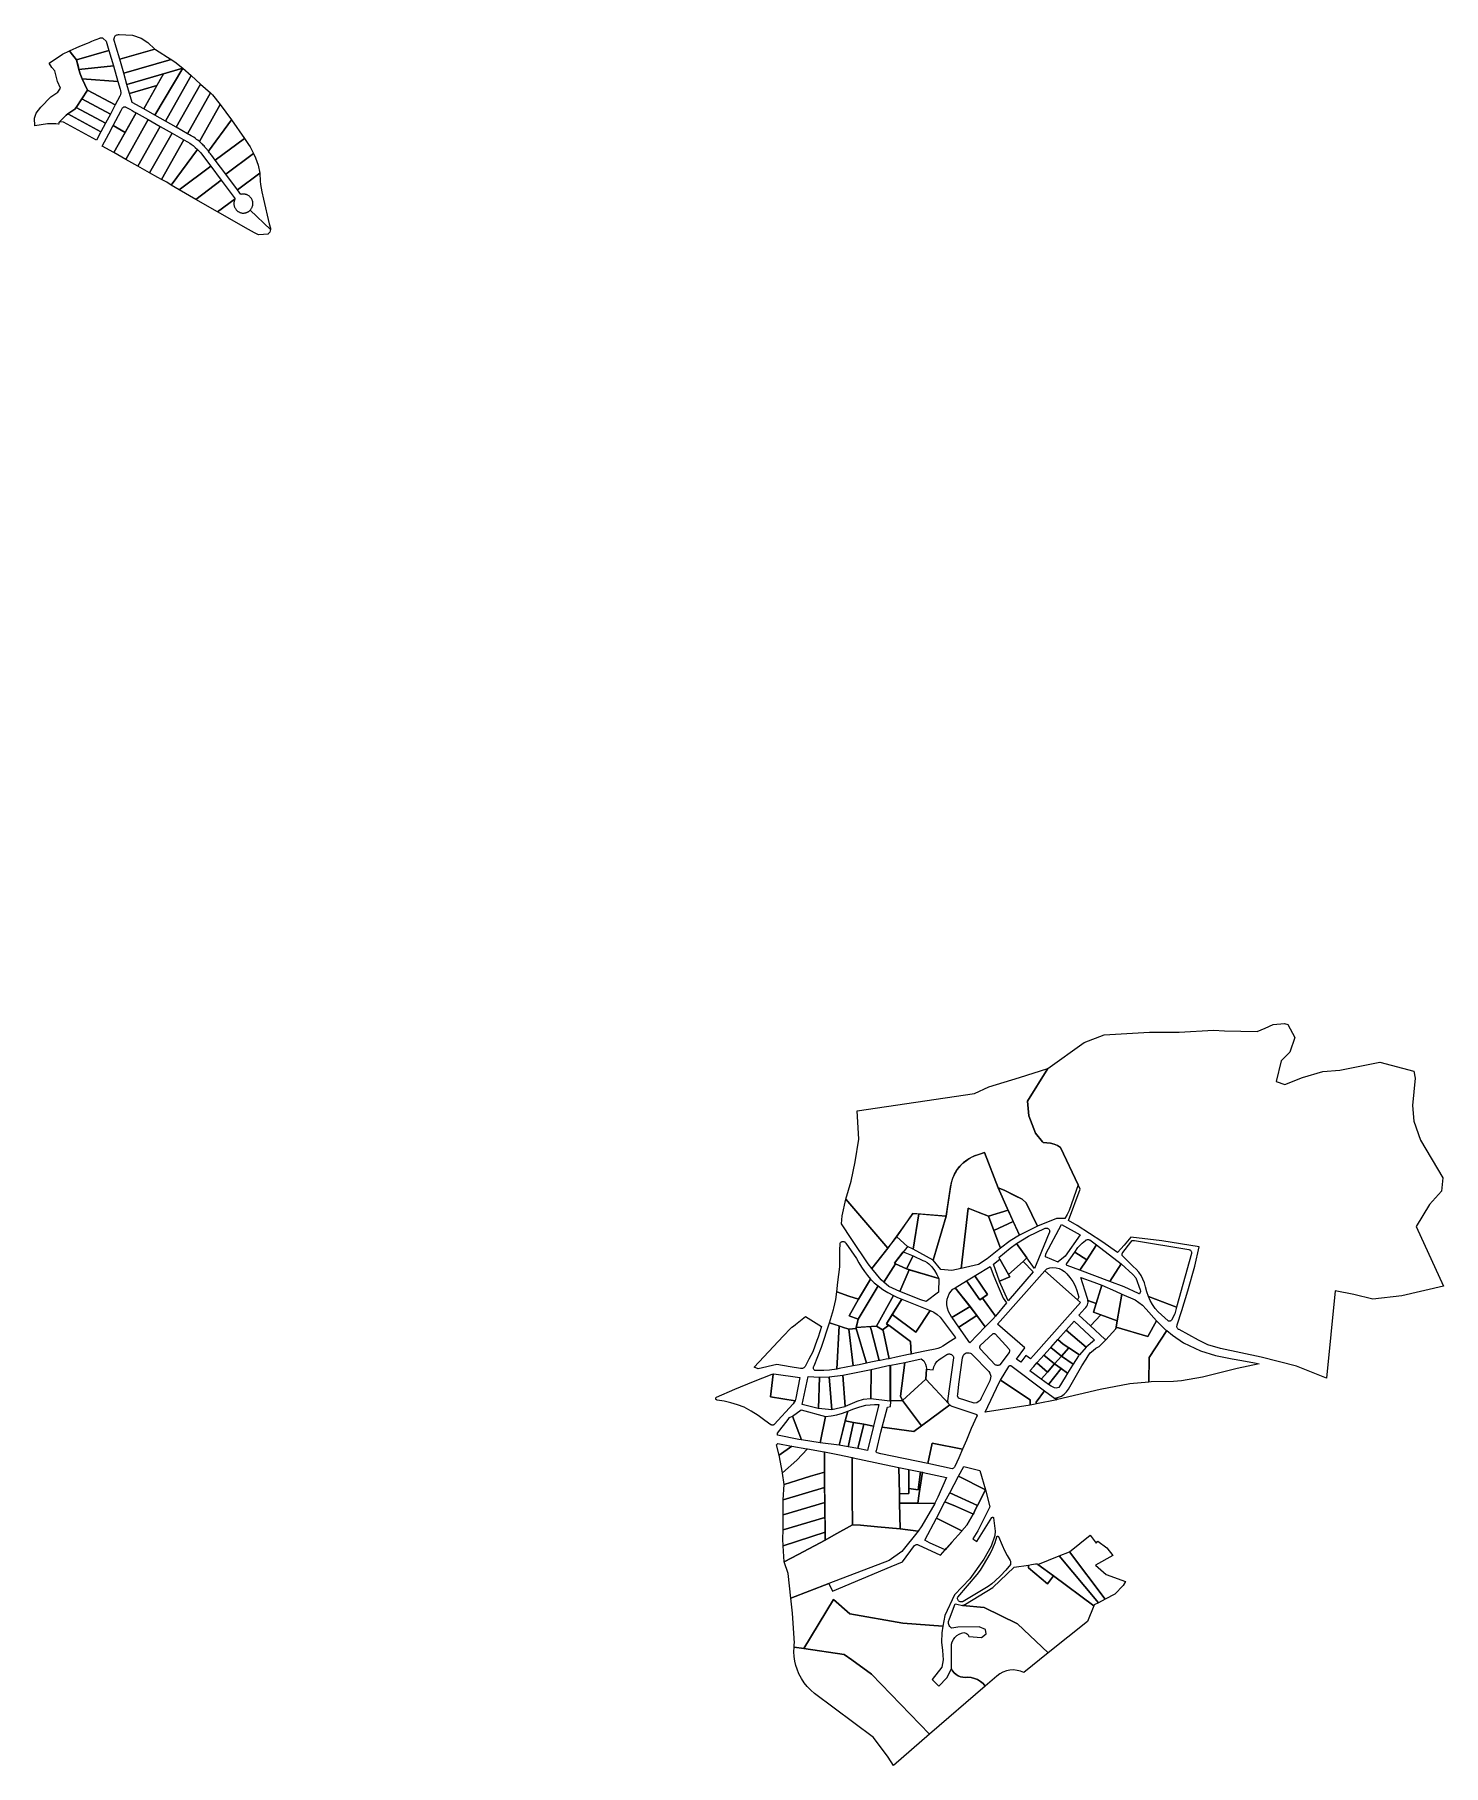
# Model space of a CAD drawing. Header units: millimetres. Extents: x 522658 to 553925, y 7796479 to 7820139.
# Drawn here: x 552146 to 553925, y 7817953 to 7820139 of the extents above; entities that cross this region are included whole.
import ezdxf

# ---------------------------------------------------------------- set-up
doc = ezdxf.new("R2010")
doc.units = ezdxf.units.MM
doc.layers.add('ZONA RESIDENCIAL 2 (ZR_2)', color=2, linetype='Continuous')

msp = doc.modelspace()

# ---------------------------------------------------------------- linework, layer by layer
at = {"layer": 'ZONA RESIDENCIAL 2 (ZR_2)'}
for points in [[(552239.7, 7820119.3), (552198.9, 7820107.5), (552191.9, 7820115.7), (552190, 7820118.7), (552203.1, 7820124.5), (552212.5, 7820128.6), (552214.6, 7820129.5), (552218.3, 7820131), (552222.4, 7820132.6), (552225, 7820133.6), (552226.8, 7820134.4), (552227.8, 7820134.7), (552228.3, 7820134.8), (552229, 7820135), (552229.3, 7820135), (552229.9, 7820135.1), (552231.5, 7820135), (552232.5, 7820134.4), (552236.4, 7820130.8), (552239.7, 7820119.3)], [(552297.8, 7820121), (552253.3, 7820108.2), (552249, 7820123.2), (552246, 7820133.6), (552246.4, 7820134.7), (552246.7, 7820135.4), (552246.9, 7820136), (552247.2, 7820136.8), (552247.7, 7820137.7), (552248.2, 7820138.2), (552248.8, 7820138.6), (552249.5, 7820138.8), (552250.1, 7820138.9), (552250.7, 7820139), (552251.6, 7820139.2), (552252.2, 7820139.3), (552252.6, 7820139.2), (552269.5, 7820138.5), (552280.3, 7820134.9), (552288.8, 7820129.4), (552297.8, 7820121)], [(552164.3, 7820103.2), (552181, 7820114.6), (552190, 7820118.7), (552191.9, 7820115.7), (552198.9, 7820107.5), (552200.7, 7820100), (552201.8, 7820095.4), (552203.2, 7820089.7), (552206, 7820083.4), (552212.5, 7820069.2), (552205.3, 7820058.2), (552198.3, 7820047.4), (552196.8, 7820045.1), (552187.7, 7820039), (552185.5, 7820037.5), (552177.3, 7820028.9), (552176.1, 7820027.6), (552176.2, 7820026.1), (552172.6, 7820026.4), (552162, 7820026.5), (552146.2, 7820023.9), (552145.8, 7820033.8), (552147.7, 7820039.9), (552153.8, 7820047.8), (552166.1, 7820060.5), (552175, 7820066.6), (552178.4, 7820071.8), (552174.7, 7820080), (552171.5, 7820093.4), (552167.7, 7820097.8), (552164.3, 7820103.2)], [(552245.3, 7820099.8), (552201.8, 7820095.4), (552198.9, 7820107.5), (552239.7, 7820119.3), (552245.3, 7820099.8)], [(552318.5, 7820107.8), (552258.4, 7820090.5), (552253.3, 7820108.2), (552297.8, 7820121), (552298.4, 7820120.4), (552318.5, 7820107.8)], [(552251.1, 7820079.9), (552206, 7820083.4), (552203.2, 7820089.7), (552201.8, 7820095.4), (552245.3, 7820099.8), (552251.1, 7820079.9)], [(552332.9, 7820096.7), (552262.5, 7820076.4), (552258.4, 7820090.5), (552318.5, 7820107.8), (552323, 7820104.8), (552332.9, 7820096.7)], [(552300.4, 7820075), (552265.8, 7820065), (552262.5, 7820076.4), (552308.7, 7820089.7), (552300.4, 7820075)], [(552297.6, 7820037.5), (552283.7, 7820045.3), (552308.7, 7820089.7), (552332.9, 7820096.7), (552297.6, 7820037.5)], [(552343.7, 7820087.5), (552311.2, 7820029.8), (552297.6, 7820037.5), (552332.9, 7820096.7), (552343.7, 7820087.5)], [(552241.5, 7820038.9), (552205.3, 7820058.2), (552212.5, 7820069.2), (552247.7, 7820050.6), (552241.5, 7820038.9)], [(552247.7, 7820050.6), (552212.5, 7820069.2), (552206, 7820083.4), (552251.1, 7820079.9), (552253.8, 7820070.2), (552254.2, 7820068.8), (552254.5, 7820067.9), (552254.6, 7820067), (552254.6, 7820066.1), (552254.6, 7820065), (552254.4, 7820063.9), (552254.2, 7820063.2), (552253.9, 7820062.3), (552253.5, 7820061.3), (552247.7, 7820050.6)], [(552265.8, 7820065), (552300.4, 7820075), (552283.7, 7820045.3), (552269, 7820053.6), (552265.8, 7820065)], [(552355.5, 7820076.7), (552324.8, 7820022.2), (552311.2, 7820029.8), (552343.7, 7820087.5), (552355.5, 7820076.7)], [(552368.2, 7820065.8), (552339.1, 7820014.1), (552324.8, 7820022.2), (552355.5, 7820076.7), (552368.2, 7820065.8)], [(552229.5, 7820016.6), (552187.7, 7820039), (552196.8, 7820045.1), (552198.3, 7820047.4), (552235.4, 7820027.5), (552229.5, 7820016.6)], [(552235.4, 7820027.5), (552198.3, 7820047.4), (552205.3, 7820058.2), (552241.5, 7820038.9), (552235.4, 7820027.5)], [(552260.2, 7820015.8), (552245, 7820024.4), (552255.2, 7820043.4), (552256.9, 7820046.6), (552257.2, 7820047), (552257.5, 7820047.4), (552257.9, 7820047.7), (552258.2, 7820047.8), (552258.4, 7820048), (552258.7, 7820048.1), (552259, 7820048.1), (552259.4, 7820048.2), (552259.8, 7820048.2), (552260.2, 7820048.1), (552260.8, 7820047.9), (552261, 7820047.8), (552262, 7820047.2), (552266, 7820045), (552269.2, 7820043.2), (552271.7, 7820041.8), (552274.1, 7820040.4), (552260.2, 7820015.8)], [(552380.2, 7820051), (552353.9, 7820004.2), (552352, 7820005.8), (552350.5, 7820006.9), (552348.5, 7820008.4), (552346.8, 7820009.6), (552346, 7820010.1), (552343.7, 7820011.5), (552341.5, 7820012.8), (552339.1, 7820014.1), (552368.2, 7820065.8), (552370.6, 7820063.2), (552380.2, 7820051)], [(552394.7, 7820031.7), (552365.4, 7819991.9), (552364.2, 7819993.5), (552363.8, 7819994), (552363.2, 7819994.7), (552362.2, 7819995.9), (552361.4, 7819996.8), (552360.8, 7819997.5), (552359.8, 7819998.7), (552358.8, 7819999.6), (552357.8, 7820000.7), (552356.9, 7820001.5), (552355.9, 7820002.5), (552353.9, 7820004.2), (552380.2, 7820051), (552394.7, 7820031.7)], [(552223.9, 7820006), (552182.5, 7820028.7), (552177.3, 7820028.9), (552185.5, 7820037.5), (552187.7, 7820039), (552229.5, 7820016.6), (552223.9, 7820006)], [(552260.2, 7820015.8), (552245.9, 7819990.4), (552245.8, 7819990.2), (552231.2, 7819998.5), (552239.5, 7820014), (552245, 7820024.4), (552260.2, 7820015.8)], [(552289.2, 7820031.9), (552260.9, 7819981.7), (552245.8, 7819990.2), (552245.9, 7819990.4), (552274.1, 7820040.4), (552289.2, 7820031.9)], [(552304.3, 7820023.4), (552276, 7819973.1), (552260.9, 7819981.7), (552289.2, 7820031.9), (552304.3, 7820023.4)], [(552411, 7820008.2), (552374, 7819980.5), (552369.6, 7819986.4), (552368.8, 7819987.5), (552367.8, 7819988.8), (552366.8, 7819990), (552365.4, 7819991.9), (552394.7, 7820031.7), (552411, 7820008.2)], [(552319.5, 7820014.9), (552291.1, 7819964.6), (552276, 7819973.1), (552304.3, 7820023.4), (552319.5, 7820014.9)], [(552291.1, 7819964.6), (552319.5, 7820014.9), (552334.5, 7820006.4), (552306.2, 7819956.1), (552301.3, 7819958.7), (552291.1, 7819964.6)], [(552306.2, 7819956.1), (552334.5, 7820006.4), (552338.9, 7820003.9), (552342, 7820002), (552343.6, 7820000.9), (552346, 7819999), (552348.7, 7819996.8), (552351.7, 7819994.1), (552318.4, 7819949.2), (552312.8, 7819952.7), (552306.2, 7819956.1)], [(552422.2, 7819989.1), (552387.3, 7819962.8), (552374, 7819980.5), (552411, 7820008.2), (552416.2, 7820000.6), (552418.2, 7819997.3), (552422.2, 7819989.1)], [(552318.4, 7819949.2), (552351.7, 7819994.1), (552355.6, 7819989.9), (552359, 7819985.5), (552368.3, 7819973.1), (552328.4, 7819943.2), (552318.4, 7819949.2)], [(552430.3, 7819964.1), (552402.2, 7819943), (552387.3, 7819962.8), (552422.2, 7819989.1), (552424.7, 7819983.5), (552428.4, 7819974.5), (552430.3, 7819964.1)], [(552328.4, 7819943.2), (552368.3, 7819973.1), (552381.6, 7819955.4), (552349.3, 7819931.1), (552328.4, 7819943.2)], [(552443.7, 7819893), (552418.2, 7819917.5), (552418.5, 7819918.1), (552419.1, 7819918.8), (552419.5, 7819919.3), (552419.9, 7819919.9), (552420.2, 7819920.4), (552420.5, 7819921.2), (552420.8, 7819921.8), (552421, 7819922.5), (552421.1, 7819923), (552421.3, 7819923.6), (552421.4, 7819924.2), (552421.4, 7819924.8), (552421.5, 7819925.9), (552421.5, 7819926.4), (552421.4, 7819927.1), (552421.3, 7819928.1), (552421, 7819929.2), (552420.7, 7819930), (552420.5, 7819930.6), (552420.2, 7819931.2), (552419.7, 7819932.1), (552419.4, 7819932.5), (552419.1, 7819933), (552418.5, 7819933.7), (552418.2, 7819934.1), (552417.7, 7819934.5), (552417.1, 7819935.1), (552416.4, 7819935.6), (552415.7, 7819936.1), (552415.2, 7819936.4), (552414.5, 7819936.7), (552414, 7819936.9), (552413.4, 7819937.2), (552412.8, 7819937.3), (552412.3, 7819937.5), (552411.8, 7819937.6), (552411.4, 7819937.7), (552410.2, 7819937.8), (552409.2, 7819937.8), (552408.5, 7819937.8), (552407.8, 7819937.7), (552407.3, 7819937.6), (552406.4, 7819937.4), (552402.2, 7819943), (552430.3, 7819964.1), (552430.9, 7819954.3), (552431.3, 7819950.1), (552432.8, 7819940.6), (552434.8, 7819931.2), (552441.9, 7819900.2), (552443.6, 7819894.6), (552443.7, 7819893)], [(552349.3, 7819931.1), (552381.6, 7819955.4), (552399.2, 7819932), (552376.8, 7819915.2), (552349.3, 7819931.1)], [(552376.8, 7819915.2), (552399.2, 7819932), (552398.8, 7819931.3), (552398.6, 7819930.9), (552398.4, 7819930.4), (552398.2, 7819929.8), (552397.9, 7819929.1), (552397.7, 7819928.2), (552397.6, 7819927.4), (552397.5, 7819926.9), (552397.5, 7819926.2), (552397.5, 7819925.5), (552397.5, 7819925.1), (552397.5, 7819924.6), (552397.6, 7819924.1), (552397.7, 7819923.3), (552397.9, 7819922.7), (552398.2, 7819921.8), (552398.4, 7819921.2), (552398.6, 7819920.8), (552399, 7819920), (552399.4, 7819919.4), (552399.8, 7819918.7), (552400.3, 7819918.1), (552400.8, 7819917.6), (552401.4, 7819916.9), (552402.1, 7819916.4), (552402.6, 7819916), (552403.1, 7819915.7), (552403.6, 7819915.4), (552404.5, 7819914.9), (552405.1, 7819914.7), (552405.4, 7819914.5), (552406.2, 7819914.3), (552406.5, 7819914.2), (552407.1, 7819914.1), (552407.8, 7819913.9), (552408.8, 7819913.8), (552409.3, 7819913.8), (552409.9, 7819913.8), (552410.4, 7819913.9), (552411.3, 7819914), (552411.9, 7819914.1), (552412.5, 7819914.2), (552413.2, 7819914.4), (552413.8, 7819914.6), (552414.2, 7819914.8), (552414.7, 7819915), (552415.1, 7819915.2), (552415.5, 7819915.5), (552416, 7819915.7), (552416.4, 7819916), (552417.1, 7819916.5), (552417.6, 7819917), (552418.2, 7819917.5), (552443.7, 7819893), (552442.9, 7819889.9), (552440.8, 7819887.8), (552441.1, 7819887.1), (552428.8, 7819886.5), (552423.6, 7819888.7), (552416, 7819893.2), (552376.8, 7819915.2)], [(553441.9, 7818733.5), (553437.9, 7818735.9), (553433.7, 7818737.8), (553429.2, 7818739), (553424.5, 7818739.5), (553419.9, 7818739.6), (553419.1, 7818740.6), (553410.2, 7818751.5), (553401.8, 7818773.4), (553400.2, 7818792.2), (553425.8, 7818833.3), (553471.8, 7818865.9), (553497, 7818875.9), (553554.1, 7818879.3), (553591.6, 7818879), (553635.2, 7818881.5), (553648.9, 7818880.9), (553690.2, 7818879.9), (553700.2, 7818884.1), (553710.3, 7818888.9), (553724.6, 7818889.9), (553728.8, 7818888.9), (553737.8, 7818872.5), (553731.5, 7818854), (553720.4, 7818842.8), (553714, 7818816.9), (553725.1, 7818813.2), (553747.3, 7818821.7), (553773.3, 7818829.6), (553794.4, 7818831.2), (553845.2, 7818841.2), (553888.1, 7818830.1), (553889.7, 7818821.1), (553886.5, 7818786.7), (553888.1, 7818766.6), (553896.6, 7818742.8), (553924.6, 7818695.2), (553923, 7818678.4), (553908, 7818661.3), (553890.9, 7818633.5), (553925.4, 7818558.5), (553873, 7818546.2), (553836.1, 7818541.9), (553812.3, 7818547.8), (553788.9, 7818552.6), (553777.9, 7818442), (553739.8, 7818457.4), (553695.2, 7818468.8), (553644, 7818479.6), (553628, 7818484.4), (553616.2, 7818489.9), (553591.6, 7818503.4), (553591, 7818503.7), (553590.4, 7818504.1), (553589.8, 7818504.6), (553589.4, 7818505.1), (553589.1, 7818505.8), (553588.9, 7818506.5), (553588.8, 7818507.2), (553588.8, 7818507.9), (553589, 7818508.6), (553589.3, 7818509.3), (553594.9, 7818527.4), (553602.7, 7818552.3), (553611.5, 7818583.5), (553616.7, 7818607.8), (553569.6, 7818615.5), (553530.7, 7818620.1), (553522, 7818610.2), (553513.8, 7818601), (553494, 7818614.9), (553462.7, 7818635), (553451.9, 7818641.2), (553466.5, 7818680.9), (553463.9, 7818686.3), (553441.9, 7818733.5)], [(553419.1, 7818740.6), (553419.9, 7818739.6), (553424.5, 7818739.5), (553429.2, 7818739), (553433.7, 7818737.8), (553438, 7818736), (553441.9, 7818733.5), (553463.9, 7818686.3), (553452.7, 7818654), (553450.3, 7818649), (553447.2, 7818643.8), (553436.8, 7818643.8), (553412.6, 7818634.2), (553398.2, 7818663.4), (553393.2, 7818668.1), (553370.6, 7818679.7), (553362.8, 7818682.7), (553345.7, 7818727.2), (553338.4, 7818724.7), (553332.9, 7818722.8), (553329.8, 7818721.4), (553325.8, 7818719.2), (553321.8, 7818716.4), (553319.4, 7818714.5), (553317.6, 7818712.8), (553315.5, 7818710.7), (553313.4, 7818708.3), (553311.3, 7818705.5), (553308.6, 7818701.2), (553305.5, 7818694.4), (553303.8, 7818688.7), (553302.8, 7818683.4), (553302.1, 7818678.5), (553300.8, 7818669.9), (553299.1, 7818659), (553297.2, 7818646.8), (553255.2, 7818650.2), (553223.7, 7818606.2), (553170.6, 7818668.1), (553177.1, 7818690.9), (553182.2, 7818715.2), (553186.9, 7818744), (553185, 7818779.6), (553333.1, 7818801.8), (553351.3, 7818810.3), (553389.9, 7818821.9), (553425.8, 7818833.3), (553400.2, 7818792.2), (553401.8, 7818773.4), (553410.2, 7818751.5), (553419.1, 7818740.6)], [(553280.8, 7818591.3), (553297.2, 7818646.8), (553302.8, 7818683.4), (553303.9, 7818689.1), (553305.6, 7818694.6), (553307.9, 7818699.9), (553310.8, 7818704.8), (553314.3, 7818709.4), (553318.3, 7818713.5), (553322.8, 7818717.2), (553327.7, 7818720.3), (553332.9, 7818722.8), (553345.7, 7818727.2), (553362.8, 7818682.7), (553374.5, 7818656.9), (553375.8, 7818654.1), (553350.6, 7818646.8), (553337.9, 7818651.9), (553325.1, 7818657), (553316.2, 7818580.6), (553304.4, 7818577.9), (553290.6, 7818579.4), (553280.8, 7818591.3)], [(553203.5, 7818580.6), (553198.7, 7818586.5), (553178.3, 7818617.1), (553164.9, 7818637.1), (553166.1, 7818647.2), (553170.6, 7818668.1), (553223.7, 7818606.2), (553203.5, 7818580.6)], [(553370.6, 7818679.7), (553383.6, 7818673), (553393.2, 7818668.1), (553398.2, 7818663.4), (553412.6, 7818634.2), (553390.7, 7818623), (553390, 7818622.7), (553374.5, 7818656.9), (553362.8, 7818682.7), (553370.6, 7818679.7)], [(553235.2, 7818620.6), (553255.2, 7818650.2), (553262.6, 7818649.6), (553255.5, 7818604.9), (553248.5, 7818608.5), (553235.2, 7818620.6)], [(553255.5, 7818604.9), (553262.6, 7818649.6), (553297.2, 7818646.8), (553280.8, 7818591.3), (553263.9, 7818600.4), (553255.6, 7818604.9), (553255.5, 7818604.9)], [(553316.2, 7818580.6), (553325.1, 7818657), (553337.9, 7818651.9), (553350.6, 7818646.8), (553366, 7818606.2), (553349.1, 7818593), (553338, 7818585.6), (553316.2, 7818580.6)], [(553382, 7818640.2), (553357.5, 7818628.7), (553350.6, 7818646.8), (553375.8, 7818654.1), (553382, 7818640.2)], [(553357.5, 7818628.7), (553382, 7818640.2), (553390, 7818622.7), (553378.1, 7818615.6), (553366, 7818606.2), (553357.5, 7818628.7)], [(553386.1, 7818612.3), (553401.3, 7818621.3), (553421.5, 7818631), (553421.7, 7818631.1), (553422.4, 7818631.5), (553423.1, 7818631.7), (553423.8, 7818631.7), (553424.5, 7818631.7), (553425.2, 7818631.5), (553425.9, 7818631.2), (553426.5, 7818630.8), (553427, 7818630.3), (553427.5, 7818629.7), (553427.8, 7818629), (553428, 7818628.3), (553428.1, 7818627.6), (553428, 7818626.8), (553427.8, 7818626.1), (553427.5, 7818625.5), (553414.1, 7818592.9), (553409, 7818580.6), (553399.4, 7818593.9), (553386.1, 7818612.3)], [(553423.3, 7818599.3), (553443.2, 7818636.1), (553466.4, 7818623.1), (553447.8, 7818596.1), (553438.9, 7818588.9), (553438.6, 7818588.6), (553422.7, 7818595.4), (553423.3, 7818599.3)], [(553201.9, 7818567), (553186.5, 7818541.8), (553174.3, 7818545.8), (553159.1, 7818551.3), (553160.5, 7818563.2), (553162.9, 7818582.8), (553163.1, 7818604.6), (553163.2, 7818610.9), (553163.2, 7818611.6), (553163.4, 7818612.2), (553163.6, 7818612.8), (553164, 7818613.3), (553164.4, 7818613.8), (553164.9, 7818614.2), (553165.5, 7818614.5), (553166.1, 7818614.7), (553166.7, 7818614.8), (553167.4, 7818614.7), (553168, 7818614.6), (553168.6, 7818614.4), (553169.1, 7818614.1), (553169.6, 7818613.7), (553170.1, 7818613.2), (553170.4, 7818612.6), (553184.1, 7818593.3), (553187.1, 7818587.6), (553190.5, 7818582.2), (553194.3, 7818577), (553197.8, 7818571.8), (553201.9, 7818567)], [(553218.4, 7818563.4), (553215, 7818566.4), (553203.5, 7818580.6), (553235.2, 7818620.6), (553248.5, 7818608.5), (553247.5, 7818607.2), (553244.1, 7818602.9), (553232.2, 7818587.3), (553233.5, 7818586.5), (553218.4, 7818563.4)], [(553363.8, 7818594.4), (553378.2, 7818606.5), (553386.1, 7818612.3), (553399.4, 7818593.9), (553394.4, 7818589.4), (553376.1, 7818572.9), (553364.9, 7818592.6), (553364.1, 7818594), (553363.8, 7818594.4)], [(553474.8, 7818591.7), (553459.8, 7818601.4), (553463.8, 7818607.1), (553469, 7818612.7), (553473.2, 7818616.2), (553474.1, 7818616.7), (553475, 7818617), (553476, 7818617.1), (553476.9, 7818617.1), (553477.9, 7818616.9), (553478.8, 7818616.7), (553487.1, 7818610.4), (553474.8, 7818591.7)], [(553518.5, 7818586.6), (553504.1, 7818564.1), (553466, 7818578.4), (553474.8, 7818591.7), (553487.1, 7818610.4), (553518.5, 7818586.6)], [(553588.3, 7818531.6), (553552.8, 7818545.2), (553550.6, 7818551.3), (553549, 7818557.6), (553547.7, 7818562.5), (553545.9, 7818567.2), (553543.5, 7818571.6), (553540.7, 7818575.8), (553537.3, 7818579.6), (553533.6, 7818583), (553520.8, 7818595.9), (553520.1, 7818596.6), (553519.8, 7818597.1), (553519.6, 7818597.5), (553519.5, 7818598.1), (553519.5, 7818598.6), (553519.5, 7818599.2), (553519.7, 7818599.7), (553519.9, 7818600.2), (553520.2, 7818600.6), (553520.3, 7818600.8), (553530.7, 7818613.8), (553532.2, 7818615.8), (553532.7, 7818616), (553533.2, 7818616.1), (553533.7, 7818616.2), (553535.2, 7818616), (553604, 7818604.6), (553604.7, 7818604.4), (553605.3, 7818604.1), (553605.9, 7818603.6), (553606.4, 7818603.1), (553606.8, 7818602.5), (553607.1, 7818601.8), (553607.3, 7818601.1), (553607.3, 7818600.4), (553607.3, 7818599.6), (553588.3, 7818531.6)], [(553238.6, 7818551.5), (553225, 7818557.9), (553218.4, 7818563.4), (553233.5, 7818586.5), (553247.3, 7818580), (553250.4, 7818579.1), (553238.6, 7818551.5)], [(553255.7, 7818596.7), (553247.3, 7818580), (553233.5, 7818586.5), (553232.2, 7818587.3), (553243.2, 7818601.8), (553255.7, 7818596.7)], [(553287.9, 7818568.1), (553247.3, 7818580), (553255.7, 7818596.7), (553267.8, 7818590.7), (553270.5, 7818589.7), (553273.1, 7818588.4), (553275.5, 7818586.7), (553279.4, 7818582.6), (553282.7, 7818578.1), (553285.6, 7818573.2), (553287.9, 7818568.1)], [(553359.5, 7818520.6), (553343.1, 7818543.1), (553349.7, 7818547.8), (553333.7, 7818571.5), (553334.1, 7818571.8), (553334.6, 7818572), (553352.8, 7818583), (553357.6, 7818570.8), (553364.4, 7818555), (553369.2, 7818543.2), (553373.6, 7818537.1), (553359.5, 7818520.6)], [(553357, 7818586.2), (553364.9, 7818592.6), (553376.1, 7818572.9), (553377.7, 7818570.2), (553364.7, 7818564.5), (553357, 7818586.2)], [(553407.2, 7818576.6), (553375.8, 7818539.7), (553364.8, 7818564.1), (553364.7, 7818564.5), (553377.7, 7818570.2), (553376.1, 7818572.9), (553394.4, 7818589.4), (553407.2, 7818576.6)], [(553463.2, 7818540.9), (553422, 7818577.6), (553424.5, 7818580.4), (553428.3, 7818581.5), (553432.2, 7818581.8), (553436.1, 7818581.5), (553440, 7818580.5), (553443.6, 7818578.9), (553446.9, 7818576.7), (553449.7, 7818574), (553453.7, 7818569.3), (553457.2, 7818564.2), (553460.1, 7818558.7), (553462.4, 7818553), (553465.1, 7818544.3), (553463.2, 7818540.9)], [(553474.8, 7818591.7), (553466, 7818578.4), (553450.1, 7818584.3), (553449.9, 7818584.6), (553449.6, 7818584.9), (553449.5, 7818585.2), (553449.4, 7818585.6), (553449.4, 7818585.9), (553449.4, 7818586.3), (553449.5, 7818586.7), (553449.6, 7818587), (553459.8, 7818601.4), (553474.8, 7818591.7)], [(553540.1, 7818549.1), (553522, 7818557.4), (553504.1, 7818564.1), (553518.5, 7818586.6), (553533.1, 7818572.9), (553536.7, 7818568.8), (553542.5, 7818553.7), (553542.7, 7818551.9), (553542.7, 7818551.4), (553541.5, 7818548.5), (553541.3, 7818548.6), (553540.1, 7818549.1)], [(553186.5, 7818541.8), (553201.9, 7818567), (553206.3, 7818562.6), (553211.2, 7818558.7), (553186.1, 7818516.5), (553174.6, 7818521), (553186.5, 7818541.8)], [(553230.6, 7818546.6), (553209.2, 7818507.9), (553183.8, 7818506), (553186.1, 7818516.5), (553211.2, 7818558.7), (553217.4, 7818554.2), (553223.8, 7818550.1), (553230.6, 7818546.6)], [(553287.9, 7818568.1), (553287.8, 7818550.8), (553272, 7818539), (553265.4, 7818541.1), (553238.6, 7818551.5), (553250.4, 7818579.1), (553287.9, 7818568.1)], [(553343.1, 7818543.1), (553359.5, 7818520.6), (553356.3, 7818516.8), (553346.7, 7818506.9), (553335.9, 7818521.4), (553327.6, 7818532.4), (553308.8, 7818556.3), (553323.2, 7818565.1), (553340, 7818541), (553343.1, 7818543.1)], [(553349.7, 7818547.8), (553340, 7818541), (553323.2, 7818565.1), (553333.7, 7818571.5), (553349.7, 7818547.8)], [(553466.8, 7818537.7), (553407.5, 7818470.6), (553404, 7818466.5), (553397.9, 7818470.9), (553391.7, 7818462.3), (553386.3, 7818466.2), (553396.5, 7818480.2), (553362.2, 7818510.2), (553422, 7818577.6), (553463.2, 7818540.9), (553466.8, 7818537.7)], [(553486.6, 7818536.3), (553476.4, 7818540), (553476.2, 7818541.4), (553475.9, 7818542.8), (553475.3, 7818544.1), (553467.4, 7818569.4), (553484, 7818563.4), (553493.8, 7818559.7), (553486.6, 7818536.3)], [(553519.1, 7818548.4), (553513.3, 7818514.5), (553492.7, 7818521.9), (553483.3, 7818525.3), (553493.8, 7818559.7), (553511.2, 7818551.9), (553519.1, 7818548.4)], [(553183.5, 7818504.8), (553174.5, 7818504), (553166.4, 7818506.7), (553149.8, 7818512.1), (553155.1, 7818528.8), (553155.6, 7818530.4), (553157.9, 7818541.3), (553159.1, 7818551.3), (553174.3, 7818545.8), (553186.5, 7818541.8), (553174.6, 7818521), (553186.1, 7818516.5), (553184.4, 7818508.9), (553183.8, 7818506), (553183.5, 7818504.8)], [(553216.9, 7818503), (553209.2, 7818507.9), (553230.6, 7818546.6), (553235.9, 7818544.1), (553241.3, 7818542), (553221.8, 7818510.6), (553224.6, 7818508.8), (553216.9, 7818503)], [(553277, 7818527.6), (553259.1, 7818500.3), (553229.2, 7818522.7), (553241.3, 7818542), (553277, 7818527.6)], [(553327.6, 7818532.5), (553304.6, 7818518.9), (553302.2, 7818522.5), (553300.4, 7818526.4), (553299, 7818530.5), (553298.2, 7818534.7), (553298.1, 7818538.3), (553298.6, 7818541.9), (553299.7, 7818545.4), (553301.3, 7818548.7), (553303.4, 7818551.7), (553305.9, 7818554.4), (553307.4, 7818555.4), (553308.8, 7818556.3), (553327.6, 7818532.5)], [(553486.6, 7818536.3), (553483.3, 7818525.3), (553492.7, 7818521.9), (553479.8, 7818508.1), (553465, 7818521.8), (553472.6, 7818530.2), (553473.9, 7818531.5), (553474.9, 7818533), (553475.7, 7818534.7), (553476.2, 7818536.4), (553476.5, 7818538.2), (553476.4, 7818540), (553486.6, 7818536.3)], [(553563.1, 7818514.7), (553552.2, 7818494.7), (553512.1, 7818506.6), (553513.3, 7818514.5), (553519.1, 7818548.4), (553536.2, 7818540.9), (553545.5, 7818534.3), (553550.1, 7818529.3), (553563.1, 7818514.7)], [(553588.3, 7818531.6), (553586.1, 7818523.5), (553581.9, 7818515.4), (553581.6, 7818515), (553581.2, 7818514.6), (553580.8, 7818514.4), (553580.3, 7818514.2), (553579.8, 7818514.1), (553579.2, 7818514.1), (553578.7, 7818514.1), (553578.2, 7818514.3), (553577.8, 7818514.5), (553565.1, 7818526), (553561.4, 7818530.3), (553558.1, 7818535), (553555.2, 7818540), (553552.8, 7818545.2), (553588.3, 7818531.6)], [(553100.3, 7818456.4), (553083.5, 7818459.2), (553060, 7818453.7), (553054.6, 7818455.9), (553091.4, 7818495.3), (553100.9, 7818505.2), (553102.5, 7818506.5), (553104.4, 7818507.8), (553107.1, 7818510), (553119.5, 7818519.9), (553140, 7818507.2), (553135.7, 7818493.7), (553133.9, 7818489.6), (553129, 7818475.5), (553124, 7818466.1), (553119.2, 7818457), (553118.7, 7818456.3), (553118.1, 7818455.7), (553117.5, 7818455.2), (553116.8, 7818454.8), (553116, 7818454.5), (553115.1, 7818454.4), (553114.3, 7818454.4), (553113.5, 7818454.5), (553100.3, 7818456.4)], [(553229.2, 7818522.7), (553259.1, 7818500.3), (553277, 7818527.6), (553281.7, 7818525.3), (553286, 7818522.4), (553289.9, 7818519), (553308.8, 7818494), (553309.4, 7818493.1), (553302.8, 7818488.9), (553293, 7818482.6), (553290, 7818481), (553286.9, 7818479.7), (553283.6, 7818478.9), (553272.4, 7818476.7), (553258, 7818473.5), (553252.9, 7818472.6), (553252.2, 7818488.3), (553225.1, 7818508.5), (553221.8, 7818510.6), (553229.2, 7818522.7)], [(553335.9, 7818521.4), (553313.5, 7818506.4), (553304.7, 7818518.8), (553304.6, 7818518.9), (553327.6, 7818532.5), (553335.9, 7818521.4)], [(553313.5, 7818506.4), (553335.9, 7818521.4), (553346.7, 7818506.9), (553327.4, 7818486.9), (553313.5, 7818506.4)], [(553479.8, 7818508.1), (553492.7, 7818521.9), (553513.3, 7818514.5), (553512.1, 7818506.6), (553511.8, 7818504.2), (553498.9, 7818490.4), (553497.8, 7818491.4), (553479.8, 7818508.1)], [(553162.1, 7818508.1), (553159, 7818453.5), (553150.1, 7818452), (553142.7, 7818451.7), (553135.3, 7818451.7), (553131.6, 7818451.8), (553131.1, 7818452.2), (553130.6, 7818452.7), (553130.2, 7818453.2), (553129.9, 7818453.8), (553129.7, 7818454.5), (553129.6, 7818455.1), (553129.7, 7818455.8), (553129.8, 7818456.5), (553130, 7818457.1), (553130.4, 7818457.7), (553139.9, 7818481.3), (553149.8, 7818512.1), (553162.1, 7818508.1)], [(553159, 7818453.5), (553162.1, 7818508.1), (553166.4, 7818506.7), (553174.5, 7818504), (553179.8, 7818457.6), (553162.3, 7818454.1), (553159, 7818453.5)], [(553174.5, 7818504), (553183.5, 7818504.8), (553196.5, 7818461), (553187.6, 7818459.1), (553179.8, 7818457.6), (553174.5, 7818504)], [(553202.4, 7818503.5), (553212.7, 7818464.2), (553210.4, 7818463.8), (553202, 7818462.1), (553196.5, 7818461), (553183.5, 7818504.8), (553183.8, 7818506), (553201.4, 7818507.3), (553202.4, 7818503.5)], [(553213.8, 7818464.4), (553212.7, 7818464.2), (553202.4, 7818503.5), (553201.4, 7818507.3), (553209.2, 7818507.9), (553216.9, 7818503), (553217.6, 7818502.2), (553225.2, 7818466.6), (553221.6, 7818466), (553213.8, 7818464.4)], [(553217.6, 7818502.2), (553216.9, 7818503), (553224.6, 7818508.8), (553225.1, 7818508.5), (553252.2, 7818488.3), (553252.9, 7818472.6), (553249.9, 7818472.1), (553234.2, 7818468.7), (553226.8, 7818466.9), (553225.2, 7818466.6), (553217.6, 7818502.2)], [(553356.2, 7818498.2), (553356.6, 7818498.4), (553357, 7818498.5), (553357.5, 7818498.6), (553357.9, 7818498.6), (553358.3, 7818498.5), (553358.7, 7818498.3), (553359.1, 7818498.1), (553376.6, 7818479.1), (553376.9, 7818478.5), (553377.2, 7818477.8), (553377.3, 7818477.2), (553377.3, 7818476.5), (553377.2, 7818475.8), (553377, 7818475.1), (553376.7, 7818474.5), (553365.3, 7818459.1), (553364.5, 7818458.7), (553363.7, 7818458.4), (553362.8, 7818458.2), (553361.8, 7818458.2), (553360.9, 7818458.4), (553360.1, 7818458.7), (553359.3, 7818459.1), (553340.7, 7818478.9), (553340.4, 7818479.3), (553340.1, 7818479.7), (553339.9, 7818480.2), (553339.7, 7818480.7), (553339.7, 7818481.2), (553339.7, 7818481.7), (553339.9, 7818482.3), (553340.1, 7818482.7), (553340.3, 7818483.2), (553356.2, 7818498.2)], [(553575.9, 7818502.3), (553553.9, 7818468.2), (553553.5, 7818437.1), (553529.4, 7818435), (553491.8, 7818427.7), (553438, 7818415.1), (553437.6, 7818415.4), (553435.5, 7818417), (553443.1, 7818419.4), (553446.5, 7818421.9), (553449.4, 7818424.9), (553452, 7818428.2), (553468.6, 7818457.8), (553474, 7818466.3), (553476.5, 7818470.3), (553479.4, 7818473.9), (553482.8, 7818477.2), (553486.5, 7818480), (553490.5, 7818482.3), (553498.9, 7818490.4), (553511.8, 7818504.2), (553512.1, 7818506.6), (553552.2, 7818494.7), (553563.1, 7818514.7), (553574.5, 7818503.3), (553575.9, 7818502.3)], [(553465.6, 7818471.7), (553452.3, 7818480.4), (553445.1, 7818485.1), (553438.5, 7818490.9), (553449, 7818502.7), (553474.1, 7818481.2), (553465.6, 7818471.7)], [(553474.1, 7818481.2), (553449, 7818502.7), (553459, 7818514.1), (553484.5, 7818489.9), (553474.1, 7818481.2)], [(553553.5, 7818437.1), (553553.9, 7818468.2), (553575.9, 7818502.3), (553583.4, 7818496.5), (553597.3, 7818486.9), (553618.7, 7818476.8), (553637.4, 7818470.9), (553658.5, 7818466.6), (553670.8, 7818464.4), (553686.8, 7818461.3), (553692.6, 7818460.3), (553664.7, 7818454.1), (553621, 7818443.5), (553594.7, 7818438.7), (553584.6, 7818438), (553556.3, 7818437.3), (553553.5, 7818437.1)], [(553300.5, 7818409.7), (553271.8, 7818440.8), (553272.5, 7818453.3), (553280.7, 7818452.6), (553281.7, 7818456.3), (553283.3, 7818459.8), (553285.5, 7818463), (553288.6, 7818465.6), (553292, 7818467.7), (553298.1, 7818471.8), (553298.9, 7818472.3), (553299.8, 7818472.6), (553300.7, 7818472.7), (553301.6, 7818472.7), (553302.5, 7818472.6), (553303.3, 7818472.3), (553304.2, 7818471.9), (553304.9, 7818471.3), (553305.5, 7818470.7), (553306, 7818469.9), (553306.4, 7818469.1), (553306.7, 7818467.7), (553299.2, 7818413.4), (553299.3, 7818412.4), (553299.6, 7818411.4), (553300, 7818410.5), (553300.5, 7818409.7)], [(553318.6, 7818470.1), (553319.4, 7818471.1), (553319.7, 7818472.1), (553321.8, 7818473.5), (553322.8, 7818473.9), (553324.8, 7818474.2), (553326.3, 7818474), (553328.1, 7818473.7), (553329.1, 7818473.2), (553330.5, 7818471.7), (553351.3, 7818450.4), (553352.5, 7818448.3), (553353.7, 7818444.5), (553353.5, 7818442.4), (553352.3, 7818438.7), (553341.6, 7818417), (553340.2, 7818413.8), (553337.9, 7818412.1), (553336.2, 7818410.8), (553332.7, 7818410.7), (553312.9, 7818416.8), (553311.8, 7818419.7), (553312, 7818421.5), (553313.3, 7818434.4), (553317.9, 7818467.9), (553318.6, 7818470.1)], [(553425.2, 7818449.8), (553411.9, 7818461.3), (553417.5, 7818467.5), (553420.8, 7818471.2), (553434.3, 7818460), (553425.2, 7818449.8)], [(553434.3, 7818460), (553420.8, 7818471.2), (553428.6, 7818479.9), (553429.6, 7818481), (553443.1, 7818470), (553434.3, 7818460)], [(553443.1, 7818470), (553429.6, 7818481), (553438.5, 7818490.9), (553445.1, 7818485.1), (553452.3, 7818480.4), (553443.1, 7818470)], [(553457.6, 7818459.8), (553443.1, 7818470), (553452.3, 7818480.4), (553465.6, 7818471.7), (553464.9, 7818471), (553464.4, 7818470.2), (553457.6, 7818459.8)], [(553166.7, 7818445.9), (553202.7, 7818453.2), (553202.3, 7818415.8), (553192.4, 7818415.2), (553184.3, 7818412.8), (553169.8, 7818406.2), (553166.7, 7818445.9)], [(553202.7, 7818453.2), (553226, 7818458.5), (553226.1, 7818412.9), (553202.3, 7818415.8), (553202.7, 7818453.2)], [(553227.4, 7818413.3), (553227.4, 7818458.7), (553245.2, 7818461.9), (553239.8, 7818419.5), (553242.3, 7818413.7), (553227.4, 7818413.3)], [(553272.5, 7818453.3), (553271.8, 7818440.8), (553242.3, 7818413.7), (553239.8, 7818419.5), (553245.2, 7818461.9), (553265.7, 7818466.4), (553268.9, 7818464), (553270.1, 7818462.3), (553271.3, 7818459.7), (553272.1, 7818456.9), (553272.4, 7818454.1), (553272.5, 7818453.3)], [(553421.6, 7818426.3), (553411.1, 7818411.9), (553411.5, 7818409.5), (553409.6, 7818409.1), (553403.5, 7818408.1), (553403.5, 7818414.8), (553366.1, 7818439.4), (553376.5, 7818456.8), (553376.6, 7818457.1), (553376.8, 7818457.3), (553377, 7818457.6), (553377.2, 7818457.8), (553377.4, 7818458), (553377.7, 7818458.1), (553378, 7818458.2), (553378.3, 7818458.2), (553378.7, 7818458.2), (553379, 7818458.1), (553421.6, 7818426.3)], [(553425.2, 7818449.8), (553417.4, 7818441), (553403.1, 7818451.4), (553407.9, 7818456.9), (553411.9, 7818461.3), (553425.2, 7818449.8)], [(553442.4, 7818454.2), (553426.7, 7818434.3), (553417.4, 7818441), (553425.2, 7818449.8), (553434.3, 7818460), (553442.4, 7818454.2)], [(553426.7, 7818434.3), (553442.4, 7818454.2), (553442.5, 7818454.1), (553450.7, 7818448.4), (553447.6, 7818443.4), (553439.7, 7818430.1), (553436.3, 7818429.4), (553434, 7818430), (553429.9, 7818432), (553426.7, 7818434.3)], [(553450.7, 7818448.4), (553442.5, 7818454.1), (553434.3, 7818460), (553443.1, 7818470), (553457.6, 7818459.8), (553456.8, 7818458.7), (553450.7, 7818448.4)], [(553106.4, 7818413.6), (553105.3, 7818411.6), (553104, 7818409.8), (553080, 7818383.6), (553079.6, 7818383.3), (553079.1, 7818383.1), (553078.6, 7818382.9), (553078.1, 7818382.8), (553077.5, 7818382.8), (553077, 7818382.9), (553076.5, 7818383.1), (553076, 7818383.3), (553068.3, 7818388.6), (553059.9, 7818394.8), (553051.1, 7818400.4), (553042, 7818405.5), (553033.8, 7818408.5), (553025.3, 7818411.1), (553016.8, 7818413), (553008.1, 7818414.4), (553007.8, 7818414.5), (553007.5, 7818414.6), (553007.2, 7818414.7), (553006.9, 7818414.9), (553006.7, 7818415.1), (553006.5, 7818415.4), (553006.4, 7818415.6), (553006.3, 7818416), (553006.2, 7818416.3), (553006.2, 7818416.6), (553006.3, 7818416.9), (553006.4, 7818417.2), (553006.6, 7818417.5), (553006.8, 7818417.7), (553007, 7818417.9), (553007.3, 7818418.1), (553030.5, 7818428.3), (553053.9, 7818437.9), (553077.6, 7818447), (553078.9, 7818447.3), (553075.2, 7818418.6), (553106.4, 7818413.6)], [(553106.4, 7818413.6), (553075.2, 7818418.6), (553078.9, 7818447.3), (553079.8, 7818447.5), (553112.3, 7818442.9), (553107.3, 7818416.7), (553106.9, 7818415.1), (553106.4, 7818413.6)], [(553137.1, 7818443.5), (553136.1, 7818403.8), (553135.6, 7818403.8), (553115.3, 7818409), (553122.9, 7818444.1), (553137.1, 7818443.5)], [(553152.9, 7818402.1), (553136.1, 7818403.8), (553137.1, 7818443.5), (553149.4, 7818443.6), (553152.9, 7818402.1)], [(553169.8, 7818406.2), (553169.1, 7818405.9), (553152.9, 7818402.1), (553149.4, 7818443.6), (553166.7, 7818445.9), (553169.8, 7818406.2)], [(553300.5, 7818409.7), (553301.1, 7818409), (553301.8, 7818408.3), (553266.3, 7818382), (553242.3, 7818413.7), (553271.8, 7818440.8), (553300.5, 7818409.7)], [(553403.5, 7818408.1), (553346.4, 7818399), (553364.4, 7818436.7), (553366.1, 7818439.4), (553403.5, 7818414.8), (553403.5, 7818408.1)], [(553205.4, 7818381.4), (553193.3, 7818383.8), (553180.4, 7818386.3), (553169.9, 7818388.4), (553173.3, 7818400.2), (553180.7, 7818403.2), (553188.1, 7818405.7), (553195.7, 7818407.8), (553201.2, 7818408.5), (553206.7, 7818408.9), (553212.2, 7818408.9), (553205.4, 7818381.4)], [(553216.5, 7818380.1), (553256.5, 7818374.7), (553266.3, 7818382), (553301.8, 7818408.3), (553302.6, 7818407.7), (553303.5, 7818407.2), (553304.5, 7818406.9), (553334.8, 7818396.6), (553335.2, 7818396.5), (553335.4, 7818396.4), (553335.7, 7818396.2), (553335.9, 7818396), (553336.1, 7818395.7), (553336.2, 7818395.4), (553336.3, 7818395.1), (553336.4, 7818394.8), (553336.3, 7818394.5), (553336.3, 7818394.2), (553336.1, 7818393.9), (553329.1, 7818378.5), (553323, 7818363.9), (553318.1, 7818352.6), (553279.6, 7818360.1), (553274.3, 7818334.3), (553214.9, 7818346.7), (553210.2, 7818347.9), (553209.9, 7818348), (553209.7, 7818348.1), (553209.4, 7818348.3), (553209.2, 7818348.5), (553209.1, 7818348.7), (553209, 7818349), (553208.9, 7818349.2), (553208.9, 7818349.5), (553208.9, 7818349.8), (553208.9, 7818350.1), (553209, 7818350.3), (553209.2, 7818350.5), (553214.9, 7818373.8), (553216.5, 7818380.1)], [(553266.3, 7818382), (553256.5, 7818374.7), (553216.5, 7818380.1), (553223, 7818405.3), (553226.9, 7818406.4), (553227.3, 7818412.7), (553227.4, 7818413.3), (553242.3, 7818413.7), (553266.3, 7818382)], [(553411.5, 7818409.5), (553411.1, 7818411.9), (553421.6, 7818426.3), (553437.1, 7818414.6), (553411.5, 7818409.5)], [(553114.7, 7818364), (553111.1, 7818364.5), (553084.4, 7818370.1), (553084.1, 7818372.8), (553097.7, 7818390), (553099.6, 7818392.2), (553103, 7818393.9), (553114.7, 7818364)], [(553144.7, 7818393.7), (553138.2, 7818360.6), (553114.7, 7818364), (553103, 7818393.9), (553114.1, 7818402.2), (553144.7, 7818393.7)], [(553162.1, 7818357.6), (553138.2, 7818360.6), (553144.7, 7818393.7), (553152, 7818394.5), (553159.3, 7818395.8), (553166.4, 7818397.7), (553173.3, 7818400.2), (553169.9, 7818388.4), (553166.6, 7818375.9), (553162.1, 7818357.6)], [(553180.4, 7818386.3), (553173.4, 7818355.5), (553162.1, 7818357.6), (553166.6, 7818375.9), (553169.9, 7818388.4), (553180.4, 7818386.3)], [(553173.4, 7818355.5), (553180.4, 7818386.3), (553193.3, 7818383.8), (553185.6, 7818353.1), (553173.4, 7818355.5)], [(553185.6, 7818353.1), (553193.3, 7818383.8), (553205.4, 7818381.4), (553197.8, 7818350.6), (553185.6, 7818353.1)], [(553102.3, 7818356.2), (553086.5, 7818344.7), (553086.5, 7818344.9), (553083, 7818357.9), (553084.6, 7818359.5), (553101.9, 7818356.3), (553102.3, 7818356.2)], [(553122.2, 7818352.8), (553108.6, 7818338.5), (553090.6, 7818322.3), (553086.5, 7818344.7), (553102.3, 7818356.2), (553121.3, 7818352.9), (553122.2, 7818352.8)], [(553090.6, 7818322.3), (553108.6, 7818338.5), (553122.2, 7818352.8), (553143.3, 7818349.1), (553143.7, 7818349), (553143.7, 7818340.8), (553143.5, 7818323.3), (553125.8, 7818318.1), (553108.5, 7818312.8), (553092.5, 7818307.9), (553090.6, 7818322), (553090.6, 7818322.2), (553090.6, 7818322.3)], [(553178.4, 7818341.8), (553178.5, 7818329.6), (553178.6, 7818314.8), (553178.7, 7818298.5), (553178.7, 7818281.1), (553178.8, 7818267.7), (553179, 7818257), (553155.5, 7818243.7), (553144.6, 7818237.4), (553144.5, 7818258.8), (553144.1, 7818269.4), (553143.9, 7818286.8), (553143.7, 7818307.5), (553143.5, 7818323.3), (553143.7, 7818340.8), (553143.7, 7818349), (553160.4, 7818345.5), (553178.4, 7818341.8)], [(553237.5, 7818329.4), (553238.2, 7818296.1), (553238.4, 7818284.4), (553239, 7818251.6), (553210.5, 7818254.2), (553189.1, 7818256.2), (553179.1, 7818257), (553179, 7818257), (553178.8, 7818267.7), (553178.7, 7818281.1), (553178.7, 7818298.5), (553178.6, 7818314.8), (553178.5, 7818329.6), (553178.4, 7818341.8), (553180, 7818341.5), (553193.8, 7818338.5), (553227.6, 7818331.5), (553237.5, 7818329.4)], [(553318.1, 7818352.6), (553313.2, 7818341.3), (553308.2, 7818330.3), (553307.8, 7818329.6), (553307.2, 7818328.9), (553306.5, 7818328.3), (553305.8, 7818327.8), (553305, 7818327.5), (553278, 7818333.5), (553274.3, 7818334.3), (553279.6, 7818360.1), (553318.1, 7818352.6)], [(553143.7, 7818304.1), (553091.3, 7818288.5), (553092.5, 7818307.8), (553092.5, 7818307.9), (553108.5, 7818312.8), (553125.8, 7818318.1), (553143.5, 7818323.3), (553143.7, 7818307.5), (553143.7, 7818304.1)], [(553250.2, 7818296.5), (553238.2, 7818296.1), (553237.5, 7818329.4), (553250, 7818326.8), (553250.2, 7818302.8), (553250.2, 7818296.5)], [(553250.2, 7818296.5), (553250.2, 7818302.8), (553261.8, 7818300.9), (553265, 7818323.8), (553267.4, 7818323.3), (553263.3, 7818296.2), (553261.6, 7818284.4), (553238.4, 7818284.4), (553238.2, 7818296.1), (553250.2, 7818296.5)], [(553265, 7818323.8), (553261.8, 7818300.9), (553250.2, 7818302.8), (553250, 7818326.8), (553265, 7818323.8)], [(553282.8, 7818283.7), (553261.6, 7818284.4), (553263.3, 7818296.2), (553267.4, 7818323.3), (553268.2, 7818323.1), (553297.7, 7818316.7), (553286.6, 7818291.8), (553283.1, 7818284.3), (553282.8, 7818283.7)], [(553336.9, 7818281.4), (553301.8, 7818297.4), (553313, 7818318.5), (553313, 7818318.5), (553346.8, 7818301.1), (553336.9, 7818281.4)], [(553346.8, 7818301.1), (553313, 7818318.5), (553319.8, 7818330.6), (553339.8, 7818325.4), (553346.8, 7818301.1)], [(553143.9, 7818285), (553091.3, 7818269.4), (553091.3, 7818284.2), (553091.3, 7818288.5), (553143.7, 7818304.1), (553143.9, 7818286.8), (553143.9, 7818285)], [(553101, 7818164.2), (553149.2, 7818182.7), (553153.7, 7818173), (553228, 7818204.2), (553242.2, 7818210.1), (553257.2, 7818230.8), (553258, 7818231.2), (553258.8, 7818231.6), (553259.6, 7818231.8), (553260.4, 7818231.8), (553261.3, 7818231.8), (553262.1, 7818231.6), (553290.2, 7818218.6), (553296, 7818225.3), (553297.7, 7818227.3), (553304.6, 7818235), (553316.6, 7818248.5), (553317.1, 7818249.1), (553323.4, 7818256.6), (553331.6, 7818270.1), (553331.7, 7818270.4), (553333.7, 7818275), (553336.9, 7818281.4), (553346.8, 7818301.1), (553352.6, 7818279.6), (553337.3, 7818249.1), (553331, 7818239.1), (553336.1, 7818235.9), (553355.2, 7818266), (553355.3, 7818266.1), (553355.4, 7818266.2), (553355.6, 7818266.3), (553355.8, 7818266.4), (553356, 7818266.4), (553356.1, 7818266.4), (553356.3, 7818266.3), (553356.5, 7818266.3), (553356.6, 7818266.2), (553356.8, 7818266), (553356.9, 7818265.9), (553356.9, 7818265.7), (553359, 7818248.7), (553358.9, 7818243.5), (553354.3, 7818229.9), (553344.9, 7818213.3), (553327.1, 7818188.8), (553308, 7818168.6), (553295.7, 7818142.4), (553293.2, 7818128.7), (553242.4, 7818132.6), (553175.5, 7818144.3), (553155, 7818162.5), (553117.3, 7818100.7), (553105.2, 7818102.5), (553105.5, 7818106.4), (553105.7, 7818107.5), (553103, 7818145.4), (553101, 7818164.2)], [(553331.7, 7818270.4), (553309.1, 7818280.2), (553295.8, 7818286), (553301.8, 7818297.4), (553336.9, 7818281.4), (553333.7, 7818275), (553331.7, 7818270.4)], [(553144.2, 7818266.1), (553091.2, 7818250.4), (553091.3, 7818269.4), (553143.9, 7818285), (553144.1, 7818269.4), (553144.2, 7818266.1)], [(553261.6, 7818284.4), (553282.8, 7818283.7), (553266.6, 7818255.7), (553262.1, 7818248.8), (553239, 7818251.6), (553238.4, 7818284.4), (553261.6, 7818284.4)], [(553317.1, 7818249.1), (553284.9, 7818265.3), (553295.8, 7818286), (553309.1, 7818280.2), (553331.7, 7818270.4), (553331.6, 7818270.1), (553323.4, 7818256.6), (553317.1, 7818249.1)], [(553144.5, 7818247.5), (553091.6, 7818230.4), (553091.1, 7818238.9), (553091.2, 7818250.4), (553144.2, 7818266.1), (553144.5, 7818258.8), (553144.5, 7818247.5)], [(553149.2, 7818182.7), (553101, 7818164.2), (553097.6, 7818195.3), (553092.7, 7818209.9), (553110.2, 7818219.2), (553144.6, 7818237.4), (553155.5, 7818243.7), (553179, 7818257), (553179.1, 7818257), (553189.1, 7818256.2), (553210.5, 7818254.2), (553239, 7818251.6), (553262.1, 7818248.8), (553241.1, 7818223.3), (553225.3, 7818211.9), (553149.2, 7818182.7)], [(553317.1, 7818249.1), (553316.6, 7818248.5), (553304.6, 7818235), (553296, 7818225.4), (553276.4, 7818234), (553270.3, 7818237.6), (553284.9, 7818265.3), (553317.1, 7818249.1)], [(553091.6, 7818230.4), (553144.5, 7818247.5), (553144.6, 7818237.4), (553110.2, 7818219.2), (553092.7, 7818209.9), (553091.6, 7818230.4)], [(553311.9, 7818165.5), (553336.3, 7818193.9), (553340.7, 7818199.6), (553344.6, 7818205.8), (553353, 7818220.4), (553356.4, 7818227.3), (553359.2, 7818234.4), (553361.5, 7818241.7), (553361.5, 7818241.9), (553361.6, 7818242), (553361.8, 7818242.2), (553361.9, 7818242.3), (553362.1, 7818242.4), (553362.2, 7818242.4), (553362.4, 7818242.4), (553362.6, 7818242.4), (553362.8, 7818242.4), (553362.9, 7818242.3), (553363.1, 7818242.2), (553363.2, 7818242.1), (553363.3, 7818242), (553367.9, 7818231.2), (553370.9, 7818224.5), (553374.3, 7818218), (553378.2, 7818211.7), (553378.5, 7818210.8), (553378.7, 7818209.8), (553378.7, 7818208.8), (553378.6, 7818207.9), (553378.4, 7818206.9), (553372.5, 7818199.6), (553366.1, 7818192.6), (553359.4, 7818186.1), (553354.9, 7818182.5), (553350.2, 7818179.1), (553318.7, 7818159.9), (553317.9, 7818159.6), (553317.2, 7818159.4), (553316.4, 7818159.4), (553315.6, 7818159.4), (553314.8, 7818159.7), (553314.1, 7818160), (553313.4, 7818160.5), (553312.8, 7818161), (553312.4, 7818161.7), (553312, 7818162.4), (553311.8, 7818163.2), (553311.7, 7818163.9), (553311.7, 7818164.7), (553311.9, 7818165.5)], [(553500.2, 7818227.8), (553507.8, 7818218.2), (553485.9, 7818205.9), (553499.3, 7818194.2), (553524, 7818185.3), (553520.8, 7818180.2), (553510.5, 7818169.4), (553498.2, 7818163), (553452.9, 7818222.8), (553479.3, 7818243.8), (553487, 7818233.6), (553488.8, 7818236.1), (553500.2, 7818227.8)], [(553489.7, 7818158.5), (553484.1, 7818155.6), (553483.7, 7818154.6), (553432.7, 7818192.5), (553413.3, 7818206.9), (553440, 7818217.6), (553489.7, 7818158.5)], [(553498.2, 7818163), (553489.7, 7818158.5), (553440, 7818217.6), (553452.9, 7818222.8), (553498.2, 7818163)], [(553426.3, 7818095), (553387.5, 7818131.6), (553345.4, 7818152.5), (553318, 7818155.1), (553321.8, 7818156.5), (553356.3, 7818177.8), (553383.2, 7818203.4), (553401.2, 7818206), (553401.4, 7818202.4), (553425.3, 7818182.3), (553432.7, 7818192.5), (553483.7, 7818154.6), (553475.7, 7818134.9), (553426.3, 7818095)], [(553405.1, 7818206.6), (553407.7, 7818207), (553410.3, 7818207.4), (553412.3, 7818207.7), (553413.3, 7818206.9), (553432.7, 7818192.5), (553425.3, 7818182.3), (553401.4, 7818202.4), (553401.2, 7818206), (553405.1, 7818206.6)], [(553293.2, 7818128.7), (553291.7, 7818120.6), (553291.3, 7818108.8), (553292.5, 7818097.9), (553293.7, 7818086.2), (553291.7, 7818077.2), (553279.5, 7818061.6), (553288.2, 7818052.9), (553298, 7818063.5), (553304, 7818075), (553305.5, 7818072.3), (553307.5, 7818069.8), (553309.9, 7818067.8), (553312.6, 7818066.1), (553315.5, 7818064.9), (553318.5, 7818064.2), (553321.7, 7818064), (553324.8, 7818064.2), (553329, 7818063.9), (553333.2, 7818062.9), (553337.1, 7818061.3), (553340.7, 7818059), (553343.9, 7818056.2), (553346.6, 7818053), (553276.1, 7817992.2), (553203.1, 7818068.2), (553178.2, 7818086.2), (553168.5, 7818093.2), (553117.3, 7818100.7), (553155, 7818162.5), (553175.5, 7818144.3), (553242.4, 7818132.6), (553293.2, 7818128.7)], [(553346.6, 7818053), (553343.9, 7818056.2), (553340.7, 7818059), (553337.1, 7818061.3), (553333.2, 7818062.9), (553329, 7818063.9), (553324.8, 7818064.2), (553321.7, 7818064), (553318.5, 7818064.2), (553315.5, 7818064.9), (553312.6, 7818066.1), (553309.9, 7818067.8), (553307.5, 7818069.8), (553305.5, 7818072.3), (553304, 7818075), (553303.9, 7818106), (553304.9, 7818109.1), (553306.4, 7818112), (553308.4, 7818114.6), (553310.8, 7818116.9), (553313.6, 7818118.7), (553316.6, 7818120), (553319.8, 7818120.8), (553321, 7818120.5), (553322.1, 7818120.1), (553323.1, 7818119.5), (553324.1, 7818118.7), (553324.9, 7818117.8), (553325.5, 7818116.8), (553326, 7818115.7), (553342, 7818114.5), (553347.7, 7818119), (553346.9, 7818124.6), (553339, 7818127.9), (553312.2, 7818127.5), (553304.5, 7818126.2), (553303.6, 7818126.7), (553302.8, 7818127.4), (553302.8, 7818127.5), (553301.9, 7818128.5), (553301.2, 7818129.6), (553300.7, 7818130.8), (553300.4, 7818132.1), (553300.3, 7818133.4), (553300.4, 7818134.8), (553301.6, 7818137.9), (553308.7, 7818157.1), (553310.7, 7818156.6), (553318, 7818155.1), (553345.4, 7818152.5), (553387.5, 7818131.6), (553426.3, 7818095), (553395.4, 7818070.2), (553391.2, 7818071.9), (553386.9, 7818073), (553382.3, 7818073.5), (553377.8, 7818073.2), (553373.4, 7818072.3), (553369.1, 7818070.7), (553365.2, 7818068.6), (553361.5, 7818065.8), (553346.6, 7818053)], [(553276.1, 7817992.2), (553230.6, 7817953), (553224.2, 7817963.3), (553205.5, 7817988.2), (553131.1, 7818043.7), (553126.3, 7818047.8), (553121.9, 7818052.4), (553117.9, 7818057.4), (553114.4, 7818062.8), (553111.4, 7818068.4), (553109, 7818074.3), (553107.4, 7818079.3), (553106.2, 7818084.4), (553105.3, 7818090.4), (553105, 7818096.4), (553105.2, 7818102.5), (553117.3, 7818100.7), (553168.5, 7818093.2), (553178.2, 7818086.2), (553203.1, 7818068.2), (553276.1, 7817992.2)]]:
    msp.add_lwpolyline(points, close=True, dxfattribs=at)

doc.saveas('drawing.dxf')
